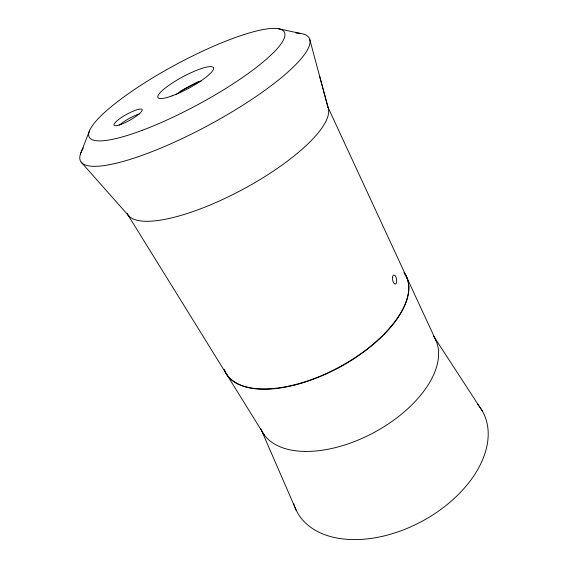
<?xml version="1.0" encoding="UTF-8"?>
<svg xmlns="http://www.w3.org/2000/svg" width="568" height="568" viewBox="0 0 568 568"><rect width="100%" height="100%" fill="white"/><g stroke="black" fill="none" stroke-linecap="round" stroke-linejoin="round"><path stroke-width="0.85" d="M80.372 154.198L89.581 130.619M278.696 28.783L300.465 33.434M129.192 216.365L81.11 162.079M433.625 336.171L482.339 411.04M226.27 373.772L264.163 434.811M127.324 213.944L226.611 374.298M406.915 277.78L435.968 340.53M319.408 75.367L327.963 107.203L406.787 277.511M261.578 430.565L296.248 510.312M309.745 39.377L327.963 107.203M403.905 272.534A102.361 49.253 -28.3 0 1 339.707 367.205A102.361 49.253 -28.3 0 1 224.381 369.924M433.739 336.341A98.179 54.102 -28.3 0 1 373.417 432.83A98.179 54.102 -28.3 0 1 260.676 428.577M477.631 404.345A105.485 67.422 -28.3 0 1 421.996 521.317A105.485 67.422 -28.3 0 1 293.635 503.504M180.013 91.448A107.26 25.12 -28.3 0 1 198.921 81.352M404.302 272.981A102.375 49.231 -28.3 0 1 338.748 367.354A102.375 49.231 -28.3 0 1 224.225 369.669M327.594 106.365A113.671 33.235 -28.3 0 1 242.579 189.527A113.671 33.235 -28.3 0 1 127.26 213.824M295.935 33.1A129.845 28.932 -28.3 0 1 209.351 124.804A129.845 28.932 -28.3 0 1 83.34 147.957M119.386 125.095A16.003 3.394 -29.2 0 1 139.87 113.792M175.817 94.622A31.283 6.788 -28.3 0 1 201.612 80.791M142.043 130.384A110.81 22.834 -28.3 0 0 284.845 33.427A110.81 22.834 -28.3 0 0 133.537 90.127A110.81 22.834 -28.3 0 0 142.043 130.384M392.481 277.503A4.572 2.031 80.4 0 0 395.328 284.028A4.572 2.031 80.4 0 0 395.953 277.006A4.572 2.031 80.4 0 0 392.481 277.503M121.502 124.179A16.039 3.323 -29.1 0 0 142.17 109.802A16.039 3.323 -29.1 0 0 120.558 118.13A16.039 3.323 -29.1 0 0 121.502 124.179M172.203 95.829A31.474 6.447 -28.3 0 0 213.575 68.238A31.474 6.447 -28.3 0 0 171.309 83.673A31.474 6.447 -28.3 0 0 172.203 95.829"/></g></svg>
